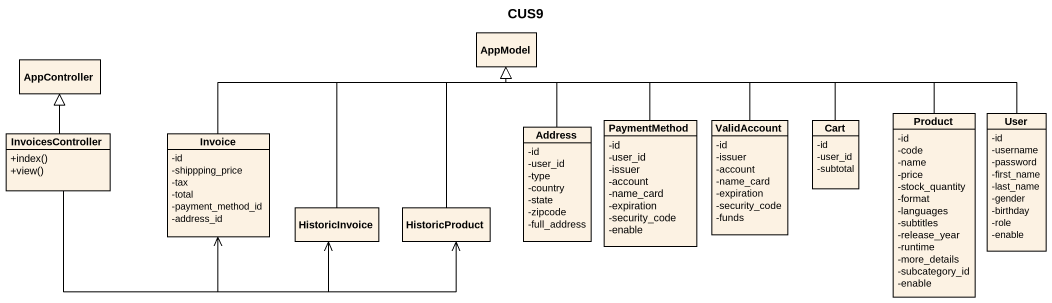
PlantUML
@startuml
title CUS9
hide circle
hide empty members
skinparam classAttributeIconSize 0
class AppController
class AppModel
class InvoicesController {
  +index()
  +view()
}
class Invoice {
  -id
  -shippping_price
  -tax
  -total
  -payment_method_id
  -address_id
}
class Address {
  -id
  -user_id
  -type
  -country
  -state
  -zipcode
  -full_address
}
class PaymentMethod {
  -id
  -user_id
  -issuer
  -account
  -name_card
  -expiration
  -security_code
  -enable
}
class ValidAccount {
  -id
  -issuer
  -account
  -name_card
  -expiration
  -security_code
  -funds
}
class Cart {
  -id
  -user_id
  -subtotal
}
class Product {
  -id
  -code
  -name
  -price
  -stock_quantity
  -format
  -languages
  -subtitles
  -release_year
  -runtime
  -more_details
  -subcategory_id
  -enable
}
class User {
  -id
  -username
  -password
  -first_name
  -last_name
  -gender
  -birthday
  -role
  -enable
}
class HistoricInvoice
class HistoricProduct
InvoicesController -up-|> AppController
InvoicesController -right-> Invoice
InvoicesController -right-> HistoricInvoice
InvoicesController -right-> HistoricProduct
Invoice -right-|> AppModel
Address -up-|> AppModel
PaymentMethod -up-|> AppModel
ValidAccount -left-|> AppModel
Cart -left-|> AppModel
Product -left-|> AppModel
User -left-|> AppModel
HistoricInvoice -up-|> AppModel
HistoricProduct -up-|> AppModel
@enduml
